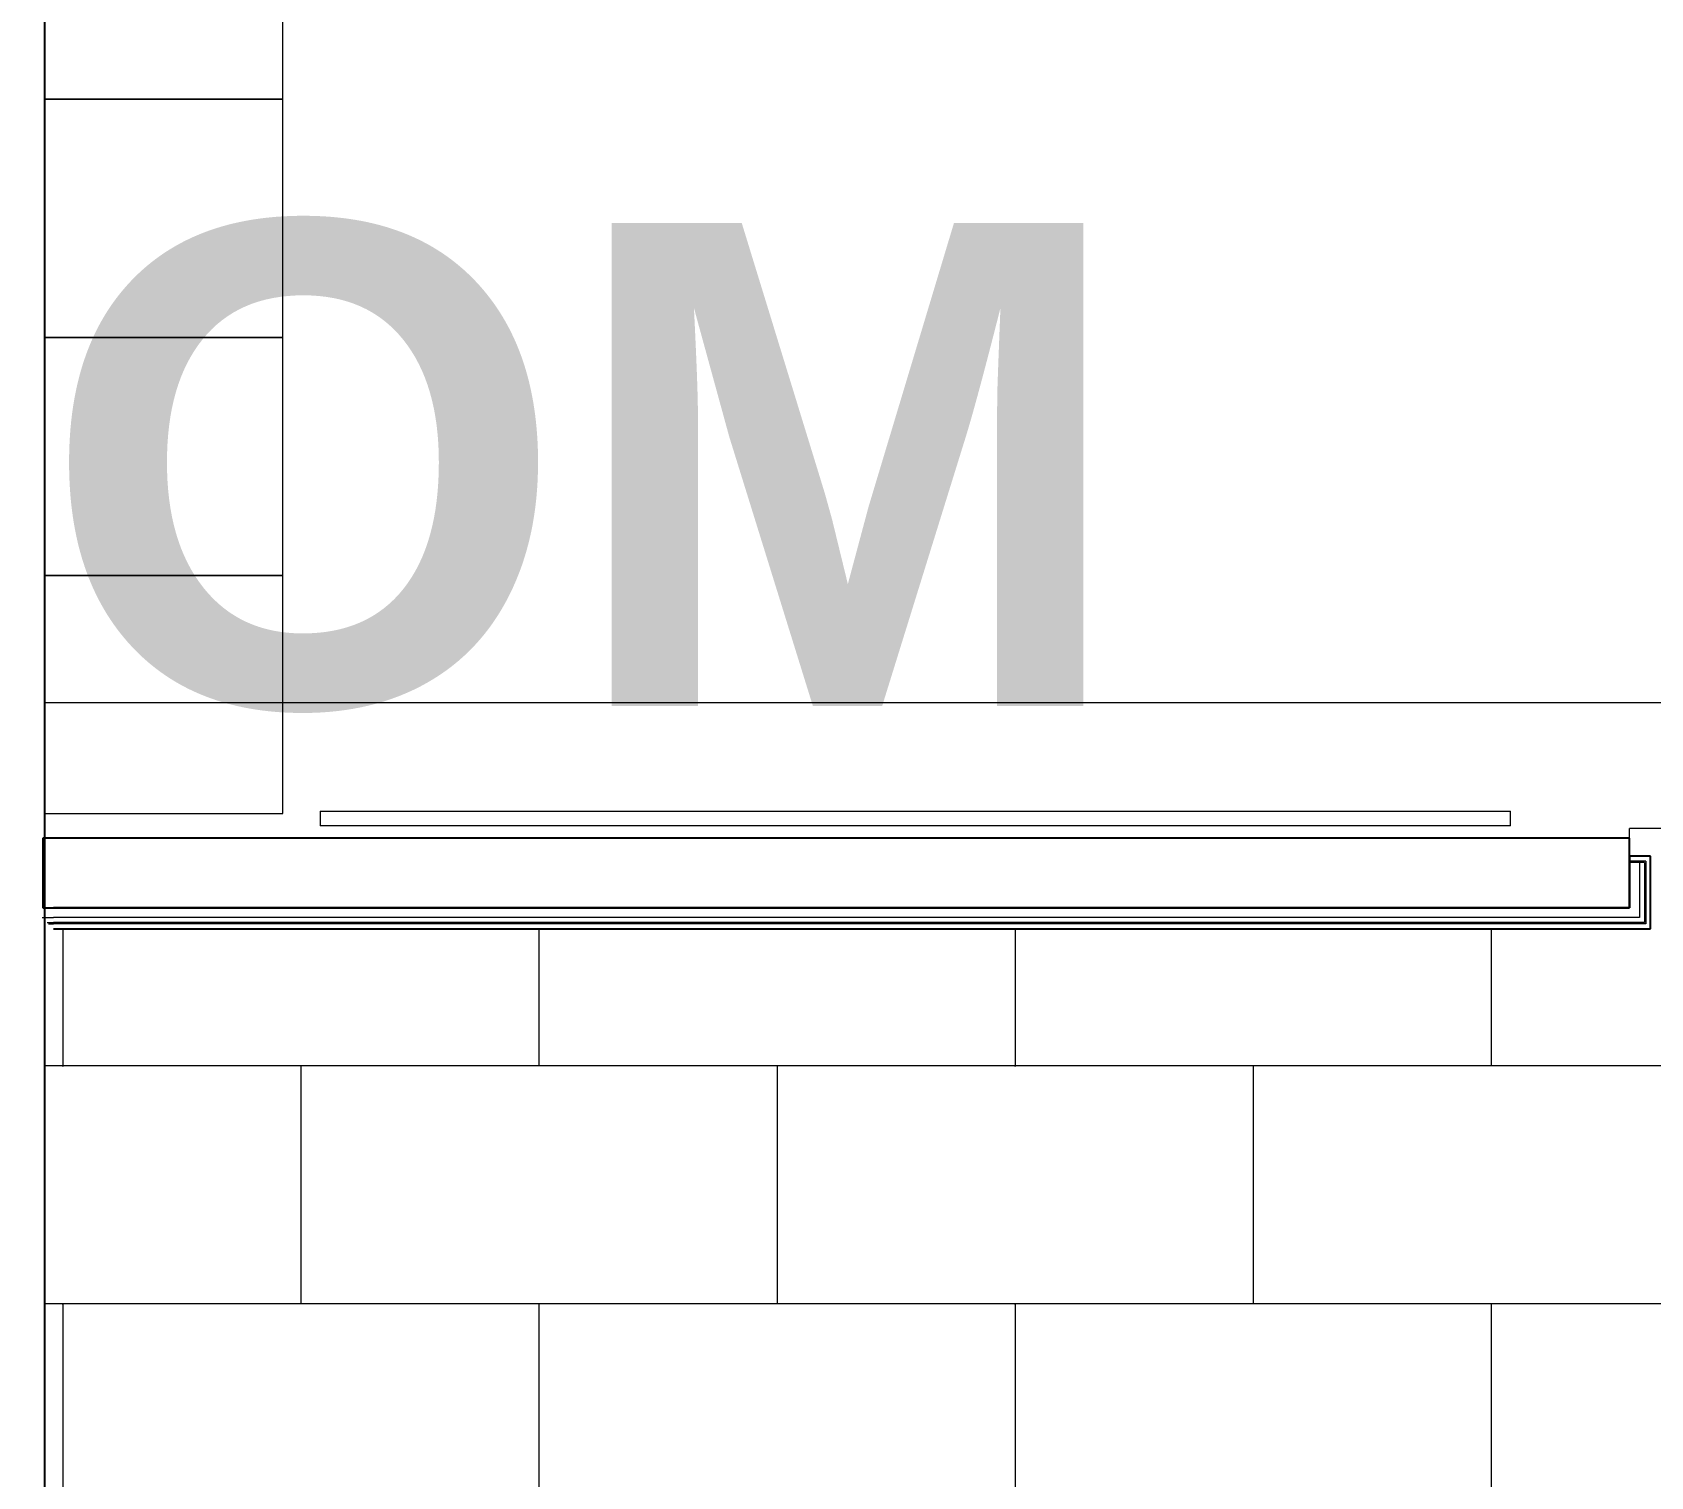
# Model space of a CAD drawing. Header units: inches. Extents: x 25557 to 33164, y -23509 to -20035.
# Drawn here: x 31239.5 to 31321, y -22724.1 to -22651.3 of the extents above; entities that cross this region are included whole.
import ezdxf

# ---------------------------------------------------------------- set-up
doc = ezdxf.new("R2010")
doc.units = ezdxf.units.IN
doc.header["$MEASUREMENT"] = 0
for name, color, linetype, lineweight in [('A-FLOR', 192, 'Continuous', 9), ('A-FLOR-PATT', 8, 'Continuous', 9), ('A-GENM', 13, 'Continuous', 9), ('A-WALL', 113, 'Continuous', 25), ('A-WALL-PATT', 111, 'Continuous', 25), ('I-FURN', 30, 'Continuous', 9), ('I-WALL', 2, 'Continuous', 9), ('M-AREA-IDEN', 171, 'Continuous', 9), ('Q-SPCQ', 91, 'Continuous', 9)]:
    doc.layers.add(name, color=color, linetype=linetype, lineweight=lineweight)
doc.styles.add('Arial_B', font='arialbd.ttf', dxfattribs={"height": 24.354149})

# ---------------------------------------------------------------- blocks, each defined once
blk = doc.blocks.new('Locker-Double Stacked - 12_ x 12_-11070-Overall Floor Plan')
at = {"layer": 'I-FURN', "color": 7}
for p, q in [((6, 6), (-6, 6)), ((-6, 6), (-6, -6)), ((6, -6), (6, 6)), ((-6, -6), (6, -6))]:
    blk.add_line(p, q, dxfattribs=at)
blk = doc.blocks.new('Bradley-Washroom_Accessories-Mirrors-780_Custom - Bradley-Washroom_Accessories-Mirrors-780_Custom-177612-Overall Floor Plan')
at = {"layer": 'Q-SPCQ', "color": 7}
for p, q in [((25321.64, -22690.553), (25381.64, -22690.553)), ((25321.64, -22690.553), (25321.64, -22691.303)), ((25381.64, -22691.303), (25381.64, -22690.553)), ((25381.64, -22691.303), (25321.64, -22691.303))]:
    blk.add_line(p, q, dxfattribs=at)
blk = doc.blocks.new('Shower Tile Threshold - Shower Tile Threshold-209406-Overall Floor Plan')
at = {"layer": 'A-GENM', "color": 7}
for p, q in [((12, -5.5), (12, -5.804)), ((-35.375, -6), (12, -6)), ((12, -5.804), (12, -6))]:
    blk.add_line(p, q, dxfattribs=at)
blk = doc.blocks.new('Locker Rooms and Restrooms_rvt-2-Overall Floor Plan')
at = {"layer": 'A-FLOR-PATT'}
h = blk.add_hatch(dxfattribs=at)
h.set_pattern_fill('FP_36', color=27, style=0, pattern_type=2)
h.set_pattern_definition([(180, (31336.96, -22727.43), (48, -23.999), [48, 0, 0, 0]), (270, (31312.96, -22715.43), (48, 3e-15), [11.999, -11.999]), (270, (31324.96, -22727.43), (48, 3e-15), [11.999, -11.999]), (270, (31300.96, -22727.43), (48, 3e-15), [11.999, -11.999]), (180, (31336.96, -22739.428), (48, -23.999), [48, 0, 0, 0]), (270, (31288.96, -22715.43), (48, 3e-15), [11.999, -11.999])])
h.paths.add_polyline_path([(25434.828, -22696.49), (25434.902, -22696.237), (25434.828, -22696.24)], flags=0)
h.paths.add_polyline_path([(25388.453, -22696.49), (25388.39, -22696.178), (25388.39, -22696.24)], flags=0)
h.paths.add_polyline_path([(25316.953, -22738.803), (25501.078, -22738.803), (25501.078, -22696.49), (25434.578, -22696.49), (25434.578, -22695.428), (25388.703, -22695.428), (25388.703, -22696.49), (25308.203, -22696.49), (25308.203, -22696.178), (25307.953, -22696.178), (25307.89, -22695.928), (25307.765, -22695.928), (25307.765, -22738.803)], flags=0)
h.paths.add_polyline_path([(25501.328, -22696.49), (25501.39, -22696.49), (25501.39, -22696.24), (25501.328, -22696.24)], flags=0)
at = {"layer": 'A-WALL', "color": 7, "lineweight": 9}
for p, q in [((25388.39, -22693.084), (25387.64, -22693.084)), ((25388.453, -22693.084), (25388.39, -22693.084)), ((25388.453, -22693.084), (25388.453, -22696.24)), ((25388.39, -22693.147), (25387.64, -22693.147)), ((25388.14, -22693.147), (25388.14, -22695.928)), ((25388.39, -22693.147), (25388.39, -22696.178)), ((25307.64, -22695.928), (25307.89, -22695.928)), ((25307.89, -22695.928), (25308.203, -22695.928)), ((25307.89, -22696.178), (25307.953, -22696.178)), ((25307.953, -22696.178), (25308.203, -22696.178)), ((25307.953, -22696.24), (25308.203, -22696.24)), ((25387.64, -22695.928), (25308.203, -22695.928)), ((25387.64, -22696.178), (25308.203, -22696.178)), ((25387.64, -22696.24), (25308.203, -22696.24)), ((25388.14, -22695.928), (25387.64, -22695.928)), ((25388.14, -22696.178), (25387.64, -22696.178)), ((25388.39, -22696.24), (25387.64, -22696.24)), ((25388.39, -22696.178), (25388.14, -22696.178)), ((25388.453, -22696.24), (25388.39, -22696.24))]:
    blk.add_line(p, q, dxfattribs=at)
at = {"layer": 'I-WALL', "color": 250, "lineweight": 25}
for p, q in [((25387.64, -22691.928), (25307.671, -22691.928)), ((25307.671, -22691.928), (25307.671, -22695.428)), ((25387.64, -22695.428), (25387.64, -22691.928)), ((25388.453, -22692.834), (25387.64, -22692.834)), ((25387.64, -22692.834), (25387.64, -22693.084)), ((25387.64, -22693.084), (25387.64, -22693.147)), ((25388.703, -22692.834), (25388.453, -22692.834)), ((25388.703, -22696.49), (25388.703, -22692.834)), ((25387.64, -22693.147), (25387.64, -22695.428)), ((25307.671, -22695.428), (25387.64, -22695.428)), ((25387.64, -22695.428), (25308.203, -22695.428)), ((25308.203, -22696.49), (25387.64, -22696.49)), ((25387.64, -22696.49), (25388.453, -22696.49)), ((25388.453, -22696.49), (25388.703, -22696.49))]:
    blk.add_line(p, q, dxfattribs=at)
at = {"lineweight": 9}
for name, p, rotation in [('Locker-Double Stacked - 12_ x 12_-11070-Overall Floor Plan', (25313.765, -22648.678), 270), ('Locker-Double Stacked - 12_ x 12_-11070-Overall Floor Plan', (25313.765, -22660.678), 270), ('Locker-Double Stacked - 12_ x 12_-11070-Overall Floor Plan', (25313.765, -22672.678), 270), ('Locker-Double Stacked - 12_ x 12_-11070-Overall Floor Plan', (25313.765, -22684.678), 270), ('Shower Tile Threshold - Shower Tile Threshold-209406-Overall Floor Plan', (25399.64, -22697.428), 180)]:
    blk.add_blockref(name, p, dxfattribs=dict(at, rotation=rotation))
blk.add_blockref('Bradley-Washroom_Accessories-Mirrors-780_Custom - Bradley-Washroom_Accessories-Mirrors-780_Custom-177612-Overall Floor Plan', (0, 0), dxfattribs=at)
blk = doc.blocks.new('Struct_Xcel_Sports Complex_rvt-2-Overall Floor Plan')
at = {"layer": 'A-FLOR', "color": 7}
blk.add_line((25307.765, -22685.075), (25498.544, -22685.075), dxfattribs=at)

msp = doc.modelspace()

# ---------------------------------------------------------------- hatches: boundary and pattern name
at = {"layer": 'A-WALL-PATT', "lineweight": 9}
h = msp.add_hatch(dxfattribs=at)
h.set_pattern_fill('FP_15', color=256, style=0, pattern_type=2)
h.set_pattern_definition([(0, (5932.319, 0), (61.44, 15.36), [2.534, -43.546, 2.534, -43.546, -245.76]), (0, (5932.319, 0), (61.44, 15.36), [-92.16, 2.534, -89.626, 2.534, -43.546, -107.52]), (0, (5932.319, 0), (61.44, 15.36), [-230.4, 2.534, -28.186, 2.534, -74.266]), (120, (5955.359, 7.68), (-44.02215, 45.528601), [2.534, -43.546, 2.534, -43.546, -245.76]), (120, (5955.359, 7.68), (-44.02215, 45.528601), [-92.16, 2.534, -89.626, 2.534, -43.546, -107.52]), (120, (5955.359, 7.68), (-44.02215, 45.528601), [-230.4, 2.534, -28.186, 2.534, -74.266]), (240, (5963.039, 38.4), (-17.41785, -60.888601), [2.534, -43.546, 2.534, -43.546, -245.76]), (240, (5963.039, 38.4), (-17.41785, -60.888601), [-92.16, 2.534, -89.626, 2.534, -43.546, -107.52]), (240, (5963.039, 38.4), (-17.41785, -60.888601), [-230.4, 2.534, -28.186, 2.534, -74.266])])
h.paths.add_polyline_path([(31240.085, -22787.303), (31240.085, -22369.553), (31239.46, -22369.553), (31239.46, -22787.303)], flags=0)

# ---------------------------------------------------------------- linework, layer by layer
at = {"layer": 'I-WALL', "lineweight": 25}
msp.add_line((31240.085, -22786.553), (31240.085, -22370.303), dxfattribs=at)

# ---------------------------------------------------------------- block references
at = {"lineweight": 5}
for name in ['Struct_Xcel_Sports Complex_rvt-2-Overall Floor Plan', 'Locker Rooms and Restrooms_rvt-2-Overall Floor Plan']:
    msp.add_blockref(name, (5932.319, 0), dxfattribs=at)

# ---------------------------------------------------------------- texts
at = {"layer": 'M-AREA-IDEN', "insert": (31182.268, -22660.911), "char_height": 24.3541, "width": 260.928, "attachment_point": 2, "line_spacing_factor": 0.938532, "style": 'Arial_B'}
msp.add_mtext('MECH. ROOM', dxfattribs=at)

doc.saveas('drawing.dxf')
